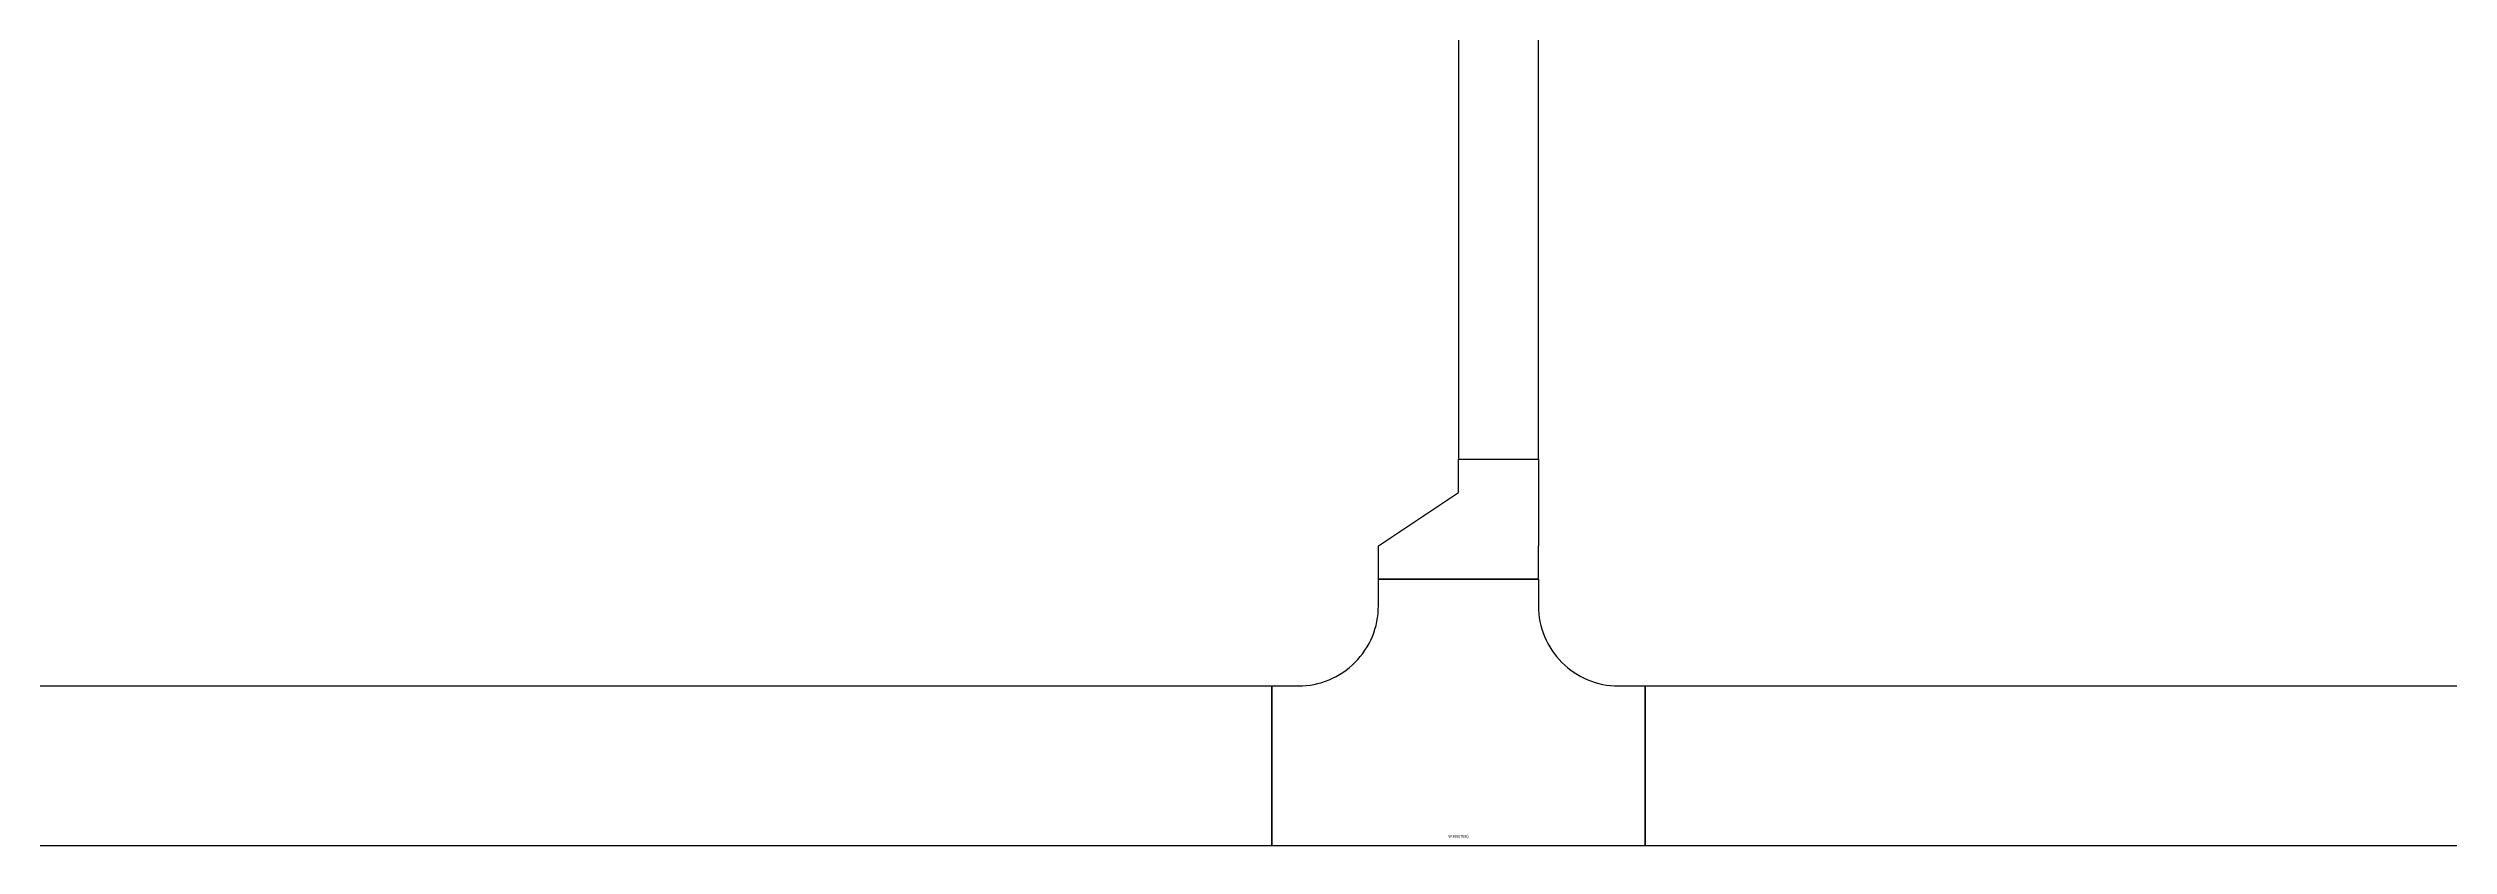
# Model space of a CAD drawing. Header units: millimetres. Extents: x -149088 to 500787, y -530175 to 1035835.
# Drawn here: x 283562 to 292564, y -304873 to -301882 of the extents above; entities that cross this region are included whole.
import ezdxf
from ezdxf.enums import TextEntityAlignment as Align
from ezdxf.xclip import XClip

# ---------------------------------------------------------------- set-up
doc = ezdxf.new("R2010")
doc.units = ezdxf.units.MM
doc.header["$LTSCALE"] = 150
doc.header["$XCLIPFRAME"] = 0
doc.layers.get('Defpoints').update_dxf_attribs({"color": 150})
doc.layers.add('-----26 Electrical Cable Tray', color=200, linetype='Continuous')
doc.styles.add('ELEC', font='')
doc.styles.get("Standard").update_dxf_attribs({"font": ''})
doc.styles.get('ELEC').set_extended_font_data('Dotum')
doc.styles.get('Standard').set_extended_font_data('Dotum')
doc.dimstyles.new('전기통신참고용-치수', dxfattribs={"dimscale": 15, "dimtxt": 2, "dimasz": 0, "dimexe": 0, "dimexo": 0, "dimgap": 0.4, "dimtad": 4, "dimdec": 0, "dimzin": 0, "dimdsep": 46, "dimtxsty": 'Standard', "dimblk": 'NONE', "dimcen": 0, "dimse1": 1, "dimse2": 1, "dimsd1": 1, "dimsd2": 1, "dimclrd": 8, "dimclre": 8, "dimclrt": 8, "dimadec": 0, "dimazin": 0, "dimtfac": 1, "dimtdec": 0, "dimtix": 1, "dimtmove": 2, "dimatfit": 0, "dimldrblk": 'NONE', "dimfxl": 2, "dimtolj": 1, "dimtzin": 0, "dimarcsym": 0})

# ---------------------------------------------------------------- blocks, each defined once
blk = doc.blocks.new('*D24')
at = {"layer": 'Defpoints', "color": 0, "transparency": 16777216}
for p in [(0, 600), (0, 600), (0, 0)]:
    blk.add_point(p, dxfattribs=at)
at = {"color": 8, "transparency": 16777216, "insert": (21, 300), "char_height": 30, "attachment_point": 5, "rotation": 90, "style": 'ELEC'}
blk.add_mtext('\\A1;{\\C0;600}', dxfattribs=at)
blk = doc.blocks.new('_None')
blk = doc.blocks.new('*D25')
at = {"layer": 'Defpoints', "color": 0, "transparency": 16777216}
for p in [(-450, 300), (-450, 300), (-450, 0)]:
    blk.add_point(p, dxfattribs=at)
at = {"color": 8, "transparency": 16777216, "insert": (-471, 150), "char_height": 30, "attachment_point": 5, "rotation": 90, "style": 'ELEC'}
blk.add_mtext('\\A1;{\\C0;300}', dxfattribs=at)
blk = doc.blocks.new('*U6')
at = {"color": 0}
blk.add_lwpolyline([(-400, 400), (-400, 300, 0.414214), (-100, 0), (0, 0), (0, -600), (-1400, -600), (-1400, 0), (-1300, 0, 0.414214), (-1000, 300), (-1000, 400)], format="xyb", close=True, dxfattribs=at)
at = {"color": 0, "style": 'ELEC'}
blk.add_text('W:600(TEE)', height=10, dxfattribs=at).set_placement((-700, -565), align=Align.MIDDLE)
blk = doc.blocks.new('*U23')
at = {"color": 0}
for points in [[(-125, 600), (-125, 600), (-325, 300), (-325, 300)], [(0, 0), (0, 600), (-125, 600), (-125, 600)], [(-450, 300), (-450, 0), (-325, 0), (-325, 0)], [(-325, 300), (-325, 300), (-450, 300), (-450, 0)], [(0, 200), (0, 0), (-125, 0), (-125, 0)], [(-325, 0), (-325, 0), (-125, 0), (-125, 0)]]:
    blk.add_lwpolyline(points, dxfattribs=at)
for base, p1, p2, override, picture, middle in [((0, 600), (0, 0), (0, 600), {"dimtxsty": 'ELEC'}, '*D24', (21, 300)), ((-450, 300), (-450, 0), (-450, 300), {"dimtad": 1, "dimtxsty": 'ELEC'}, '*D25', (-471, 150))]:
    dim = blk.add_linear_dim(base=base, p1=p1, p2=p2, angle=90, text='{\\C0;<>}', dimstyle='전기통신참고용-치수', override=override, dxfattribs=at)
    dim.commit()
    dim.dimension.update_dxf_attribs({"geometry": picture, "text_midpoint": middle})
blk = doc.blocks.new('SSH-20260429.172412')
at = {"layer": '-----26 Electrical Cable Tray'}
for points in [[(96179.8, 83856.9), (96479.8, 83856.9), (96479.8, 100730), (96179.8, 100730)], [(95479.8, 83006.9), (95479.8, 82406.9), (83779.8, 82406.9), (83779.8, 83006.9)], [(110530.2, 83006.9), (110530.2, 82406.9), (96879.8, 82406.9), (96879.8, 83006.9)]]:
    blk.add_lwpolyline(points, close=True, dxfattribs=at)
at = {"layer": '-----26 Electrical Cable Tray', "xscale": -1, "rotation": 90}
blk.add_blockref('*U23', (96479.8, 83406.9), dxfattribs=at)
at = {"layer": '-----26 Electrical Cable Tray'}
blk.add_blockref('*U6', (96879.8, 83006.9), dxfattribs=at)

msp = doc.modelspace()

# ---------------------------------------------------------------- block references
ref = msp.add_blockref('SSH-20260429.172412', (192670.2, -387280))
XClip(ref).set_block_clipping_path([(64279.7542057556, 38429.9941674445), (169279.7542057556, 112429.9941674445)])

doc.saveas('drawing.dxf')
